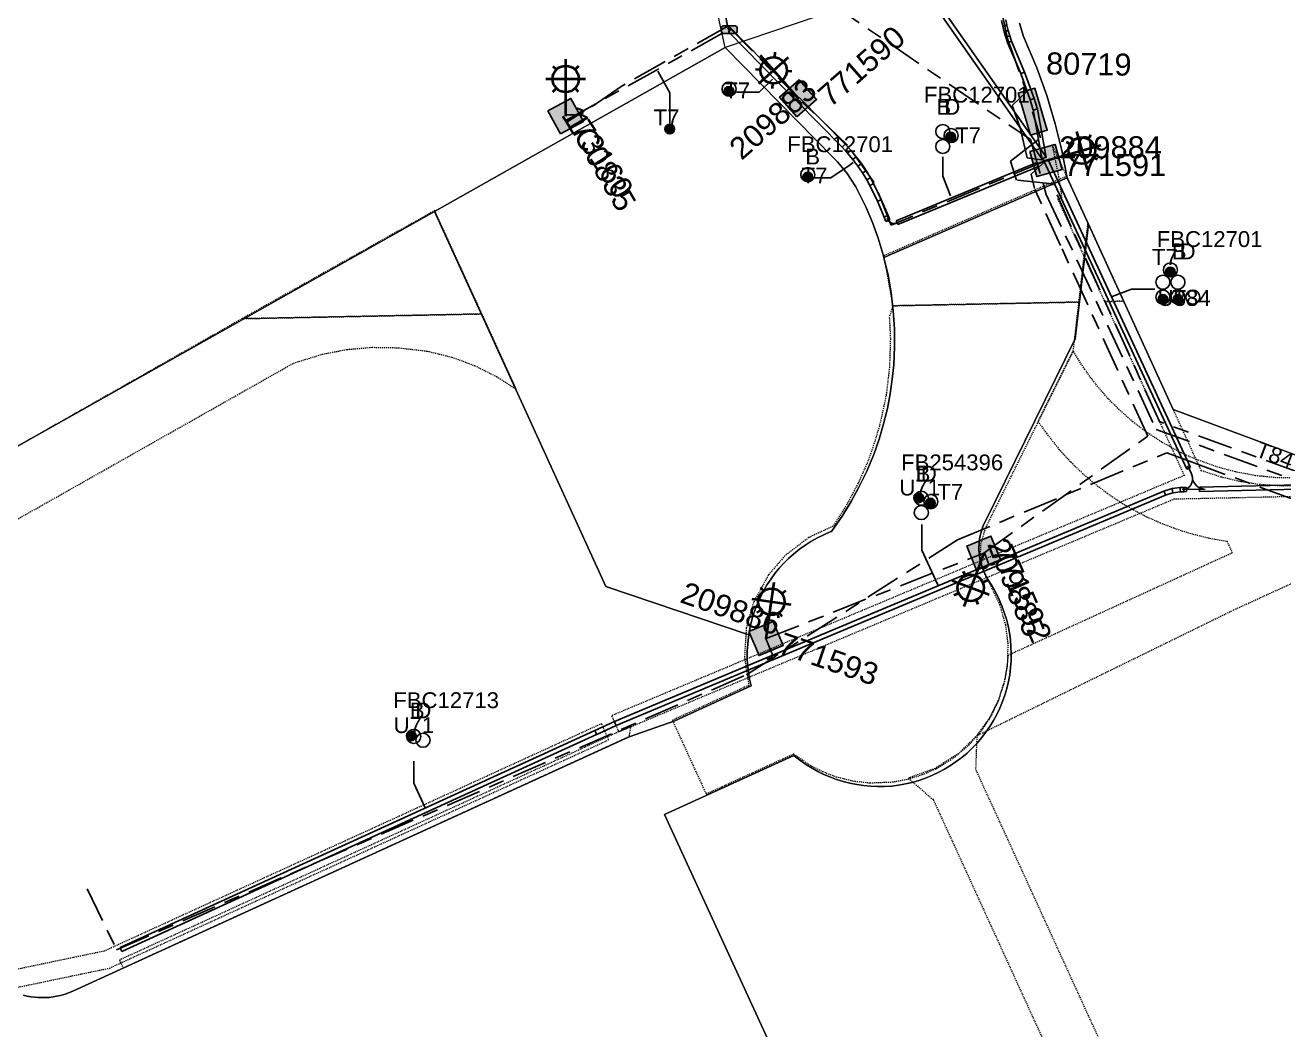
# Model space of a CAD drawing. Header units: metres. Extents: x 300268 to 302887, y 6172399 to 6173904.
# Drawn here: x 300844.4 to 300987.4, y 6173030.8 to 6173145 of the extents above; entities that cross this region are included whole.
import ezdxf
from ezdxf.enums import TextEntityAlignment as Align

# ---------------------------------------------------------------- set-up
doc = ezdxf.new("R2010")
doc.units = ezdxf.units.M
for name, pattern in [('Cable Exist UG', [8.2, 4, -1.2, 1.8, -1.2]), ('HIDDEN', [0.375, 0.25, -0.125]), ('HIDDEN2', [0.1875, 0.125, -0.0625])]:
    doc.linetypes.add(name, pattern=pattern)
doc.layers.get('0').update_dxf_attribs({"color": 6})
for name, color, linetype, lineweight in [('Cadastre Land Parcels_SP_EXT', 9, 'Continuous', 5), ('Cadastre Other Property_SP_EXT', 9, 'HIDDEN', 5), ('Cadastre Roads_SP_EXT', 9, 'Continuous', 5)]:
    doc.layers.add(name, color=color, linetype=linetype, lineweight=lineweight)
for name, color, linetype in [('Duct_SP_EXT', 7, 'Continuous'), ('Equip_SL_EXT', 7, 'Continuous'), ('Equip_SP_SL_EXT', 7, 'Continuous'), ('Mains_HV_EXT', 7, 'Continuous'), ('Mains_LV_EXT', 7, 'Continuous'), ('Mains_SL_EXT', 7, 'Continuous'), ('SupportsUG_SP_LV_EXT', 7, 'Continuous'), ('SupportsUG_SP_LV_SL_EXT', 7, 'Continuous'), ('Trench_SP_EXT', 7, 'Continuous')]:
    doc.layers.add(name, color=color, linetype=linetype)
doc.styles.add('COLUMN_LABEL', font='arial.ttf')
doc.styles.add('iecARIAL', font='arial.ttf', dxfattribs={"height": 2})
doc.styles.add('POLE_LABEL', font='arial.ttf')
doc.styles.get("Standard").update_dxf_attribs({"font": 'arial.ttf'})

# ---------------------------------------------------------------- blocks, each defined once
blk = doc.blocks.new('COLUMN_EXT')
blk.add_hatch(color=256).paths.add_polyline_path([(-1.49, 1.48), (-1.49, -1.49), (1.48, -1.49), (1.48, 1.48)])
blk.add_lwpolyline([(-1.49, -1.49), (1.48, -1.49), (1.48, 1.48), (-1.49, 1.48)], close=True)
for tag, height, style, flags, p in [('ASSET_NUM', 2.5, 'COLUMN_LABEL', 8, (2, 2)), ('STRUCTURE_PLANT_NUMBER', 0.2, 'POLE_LABEL', 9, (1.81, 0.03)), ('STREET_CODE', 0.2, 'COLUMN_LABEL', 9, (1.81, -0.2))]:
    blk.add_attdef(tag, text='', height=height, dxfattribs=dict(style=style, flags=flags)).set_placement(p, align=Align.MIDDLE_LEFT)
at = {"flags": 9}
for tag, p in [('COLUMN_TYPE', (1.81, -0.4)), ('OWNED_BY', (1.81, -0.6)), ('STATE', (1.81, -0.8)), ('USAGE', (1.81, -1)), ('LEGEND', (1.81, -1.2)), ('LOCATION', (1.81, -1.4)), ('STREETNAME', (1.81, -1.6)), ('SUBURB', (1.81, -1.8)), ('NOTES', (1.81, -2))]:
    blk.add_attdef(tag, text='', height=0.2, dxfattribs=at).set_placement(p, align=Align.MIDDLE_LEFT)
at = {"flags": 1}
blk.add_attdef('Z', (1.81, -2.35), '', height=0.2, dxfattribs=at)
blk = doc.blocks.new('PILLAR_EXT')
blk.add_hatch(color=256).paths.add_polyline_path([(-2.475, 0.99), (-2.475, -0.99), (2.475, -0.99), (2.475, 0.99)])
blk.add_lwpolyline([(-2.475, -0.99), (2.475, -0.99), (2.475, 0.99), (-2.475, 0.99)], close=True)
at = {"style": 'iecARIAL', "flags": 8}
blk.add_attdef('ASSET_NUM', (1.5, 3.5), '', height=2.5, dxfattribs=at)
for tag, p, flags in [('OWNED_BY', (0, -0.2), 9), ('STATE', (0, -0.4), 9), ('SUPPORT_TYPE', (0, -0.6), 9), ('USAGE', (0, -0.8), 9), ('LEGEND', (0, -1), 9), ('LOCATION', (0, -1.2), 9), ('NOTES', (0, -1.4), 9), ('PARENT', (0, -1.6), 9), ('STREETNAME', (0, -1.8), 9), ('SUBURB', (0, -2), 1)]:
    blk.add_attdef(tag, p, '', height=0.2, dxfattribs=dict(flags=flags))
blk = doc.blocks.new('DUCT_EXT')
blk.add_circle((0, 0.8), 0.8)
at = {"flags": 1}
blk.add_attdef('Z', (0, 0), '', height=0.2, dxfattribs=at)
at = {"flags": 9}
for tag, p in [('DUCT_CODE', (0, 0)), ('XSECT_TYPE', (0, -0.2)), ('STATE', (0, -0.6)), ('FB_REFERENCE', (0, -0.4)), ('NOTES', (0, -0.8))]:
    blk.add_attdef(tag, text='', height=0.2, dxfattribs=at).set_placement(p, align=Align.MIDDLE_LEFT)
blk = doc.blocks.new('SL_LANTERN_EXT')
at = {"lineweight": 40}
for p, q in [((0, 1.97), (0, 6.47)), ((-1.46, 5.68), (-1.06, 5.28)), ((1.46, 5.68), (1.06, 5.28)), ((-2.25, 4.22), (2.25, 4.22)), ((-1.46, 2.76), (-1.06, 3.16)), ((1.46, 2.76), (1.06, 3.16)), ((0, 0), (0, 2.72))]:
    blk.add_line(p, q, dxfattribs=at)
blk.add_circle((0, 4.22), 1.5, dxfattribs=at)
at = {"style": 'iecARIAL', "flags": 8}
blk.add_attdef('ASSET_NUM', (1.5, 1.5), '', height=2.5, dxfattribs=at)
for tag, p, height, flags in [('CONSTRUCTED_VOLTAGE', (0.98, -0.65), 0.2, 9), ('CONTROL_TYPE', (0.98, -0.85), 0.2, 9), ('LANTERN_PURPOSE', (0.98, -1.05), 0.2, 9), ('LANTERN_TYPE', (0.98, -1.25), 0.2, 9), ('NO_PHASES', (0.98, -1.45), 0.2, 9), ('LNUMBER', (2.18, -3.25), 2.5, 8), ('OPERATING_VOLTAGE', (0.98, -1.65), 0.2, 9), ('ORIENTATION', (0.98, -1.85), 0.2, 9), ('OWNED_BY', (0.98, -2.05), 0.2, 9), ('STATE', (0.98, -2.25), 0.2, 9), ('USAGE', (0.98, -2.45), 0.2, 9), ('CEXIST', (0.98, -2.65), 0.2, 9), ('CNEW', (0.98, -2.85), 0.2, 9), ('CNUMBER', (0.98, -3.05), 0.2, 9), ('CREMOVE', (0.98, -3.25), 0.2, 9), ('CREPLACE', (0.98, -3.45), 0.2, 9), ('LKINGHEIGHT', (0.98, -3.65), 0.2, 9), ('LBRACKET', (0.98, -3.85), 0.2, 9), ('LBRACKETVOCAB', (0.98, -4.05), 0.2, 9), ('LCATEGORY', (0.98, -4.25), 0.2, 9), ('LCHARGE1', (0.98, -4.45), 0.2, 9), ('LCHARGE1PERCENT', (0.98, -4.65), 0.2, 9), ('LCHARGE2', (0.98, -4.85), 0.2, 9), ('LCHARGE2PERCENT', (0.98, -5.05), 0.2, 9), ('LCHARGE3', (0.98, -5.25), 0.2, 9), ('LCHARGE3PERCENT', (0.98, -5.45), 0.2, 9), ('LEXIST', (0.98, -5.65), 0.2, 9), ('LLAMP', (0.98, -5.85), 0.2, 9), ('LLAMPVOCAB', (0.98, -6.05), 0.2, 9), ('LMAST', (0.98, -6.25), 0.2, 9), ('LMASTVOCAB', (0.98, -6.45), 0.2, 9), ('LNEW', (0.98, -6.65), 0.2, 9), ('LANTNUMBER', (0.98, -6.85), 0.2, 9), ('LOUTREACH', (0.98, -7.25), 0.2, 9), ('LOUTREACHVOCAB', (0.98, -7.45), 0.2, 9), ('LRATECODE', (0.98, -7.65), 0.2, 9), ('LREMOVE', (0.98, -7.85), 0.2, 9), ('LREPLACE', (0.98, -8.05), 0.2, 9), ('LTYPE', (0.98, -8.25), 0.2, 9), ('LTYPEVOCAB', (0.98, -8.45), 0.2, 9), ('LEGEND', (0.98, -8.65), 0.2, 9), ('STREETNAME', (0.98, -9.25), 0.2, 9), ('SUBURB', (0.98, -9.45), 0.2, 1), ('LOCATION', (0.98, -8.85), 0.2, 9), ('NOTES', (0.98, -9.05), 0.2, 9)]:
    blk.add_attdef(tag, p, '', height=height, dxfattribs=dict(flags=flags))
blk = doc.blocks.new('SL_STJ_EXT')
h = blk.add_hatch(color=256)
edge = h.paths.add_edge_path()
edge.add_ellipse((-0.59, 0.13), major_axis=(0.226, 0.226), ratio=1, start_angle=45, end_angle=135)
edge.add_line((-0.91, 0.13), (-0.91, -0.13))
edge.add_ellipse((-0.59, -0.13), major_axis=(0.226, 0.226), ratio=1, start_angle=135, end_angle=225)
edge.add_line((-0.59, -0.45), (0.59, -0.45))
edge.add_ellipse((0.59, -0.13), major_axis=(-0.226, 0.226), ratio=1, start_angle=135, end_angle=225)
edge.add_line((0.91, -0.13), (0.91, 0.13))
edge.add_ellipse((0.59, 0.13), major_axis=(-0.226, 0.226), ratio=1, start_angle=225, end_angle=315)
edge.add_line((0.59, 0.45), (-0.59, 0.45))
blk.add_lwpolyline([(-0.91, 0.13), (-0.91, -0.13, 0.414214), (-0.59, -0.45), (0.59, -0.45, 0.414214), (0.91, -0.13), (0.91, 0.13, 0.414214), (0.59, 0.45), (-0.59, 0.45, 0.414214)], format="xyb", close=True)
at = {"flags": 1}
blk.add_attdef('Z', (0, 0), '', height=0.2, dxfattribs=at)
at = {"flags": 9}
for tag, p in [('ORIENTATION', (0, 0)), ('USAGE', (0, -0.2)), ('LEGEND', (0, -0.4)), ('NOTES', (0, -0.6))]:
    blk.add_attdef(tag, text='', height=0.2, dxfattribs=at).set_placement(p, align=Align.MIDDLE_LEFT)
blk = doc.blocks.new('CABLE_LARGE_EXT')
h = blk.add_hatch(color=256)
edge = h.paths.add_edge_path()
edge.add_arc((0, 0.55), 0.55, 0, 360)
blk.add_circle((0, 0.55), 0.55)
at = {"flags": 1}
blk.add_attdef('Z', (0, 0), '', height=0.2, dxfattribs=at)
at = {"flags": 9}
for tag, p in [('COND_CODE', (0, 0)), ('STATE', (0, -0.4)), ('XSECT_SIZE', (0, -0.6)), ('FB_REFERENCE', (0, -0.2)), ('NOTES', (0, -0.8))]:
    blk.add_attdef(tag, text='', height=0.2, dxfattribs=at).set_placement(p, align=Align.MIDDLE_LEFT)

msp = doc.modelspace()

# ---------------------------------------------------------------- linework, layer by layer
at = {"layer": 'Cadastre Land Parcels_SP_EXT', "linetype": 'Continuous'}
for points in [[(300957.41, 6173145.19), (300957.54, 6173144.68), (300957.69, 6173144.17), (300957.86, 6173143.67), (300959.35, 6173140.12), (300960.5, 6173136.96), (300961.46, 6173133.74), (300962.22, 6173130.69), (300962.82, 6173127.61), (300965.23, 6173122.32), (300974.85, 6173101.28), (300996.76, 6173093.14), (301014.23, 6173101.12), (301014.23, 6173101.12), (301010.87, 6173122.94), (300987.52, 6173174.02)], [(300958.78, 6172964.5), (300917.03, 6173055.23), (300931.76, 6173061.96), (300932.1, 6173061.68), (300932.71, 6173061.23), (300933.2, 6173060.89), (300933.83, 6173060.49), (300934.48, 6173060.13), (300935.15, 6173059.8), (300935.84, 6173059.51), (300936.59, 6173059.23), (300937.34, 6173059), (300938.1, 6173058.8), (300938.89, 6173058.64), (300939.68, 6173058.52), (300940.46, 6173058.45), (300941.26, 6173058.42), (300942.06, 6173058.43), (300942.85, 6173058.48), (300943.64, 6173058.58), (300944.42, 6173058.72), (300945.19, 6173058.89), (300945.96, 6173059.11), (300946.71, 6173059.37), (300947.45, 6173059.67), (300948.17, 6173060.01), (300948.87, 6173060.39), (300949.56, 6173060.8), (300950.21, 6173061.25), (300950.84, 6173061.72), (300951.45, 6173062.23), (300952.02, 6173062.78), (300952.02, 6173062.78), (300952.57, 6173063.36), (300953.09, 6173063.96), (300953.57, 6173064.59), (300954.03, 6173065.25), (300954.45, 6173065.92), (300954.82, 6173066.62), (300955.17, 6173067.34), (300955.47, 6173068.07), (300955.73, 6173068.82), (300955.95, 6173069.58), (300956.14, 6173070.35), (300956.28, 6173071.13), (300956.38, 6173071.93), (300956.44, 6173072.72), (300956.46, 6173073.52), (300956.43, 6173074.31), (300956.36, 6173075.1), (300956.25, 6173075.89), (300956.1, 6173076.67), (300955.91, 6173077.44), (300955.67, 6173078.2), (300955.4, 6173078.95), (300955.09, 6173079.68), (300954.69, 6173080.47), (300954.25, 6173081.26), (300953.62, 6173082.26), (300953.46, 6173082.58), (300953.31, 6173082.9), (300953.18, 6173083.24), (300953.07, 6173083.58), (300952.97, 6173083.93), (300952.9, 6173084.29), (300952.85, 6173084.63), (300952.81, 6173084.97), (300952.79, 6173085.29), (300952.78, 6173085.62), (300952.8, 6173085.95), (300952.82, 6173086.27), (300952.86, 6173086.58), (300952.93, 6173086.9), (300953, 6173087.21), (300953.1, 6173087.54), (300953.21, 6173087.87), (300953.36, 6173088.23), (300953.48, 6173088.49), (300963.72, 6173109.29), (300965.23, 6173122.32), (300962.82, 6173127.61), (300941.98, 6173118.54), (300942.45, 6173116.55), (300942.81, 6173114.54), (300943.05, 6173112.5), (300943.18, 6173110.45), (300943.19, 6173108.41), (300943.1, 6173106.36), (300942.94, 6173104.7), (300942.7, 6173103.05), (300942.38, 6173101.4), (300941.94, 6173099.64), (300941.43, 6173097.89), (300940.82, 6173096.17), (300940.04, 6173094.28), (300939.15, 6173092.43), (300938.28, 6173090.83), (300937.32, 6173089.28), (300936.3, 6173087.78), (300936.03, 6173087.42), (300935.96, 6173087.39), (300935.22, 6173087.07), (300934.43, 6173086.68), (300933.67, 6173086.25), (300933.11, 6173085.9), (300932.4, 6173085.39), (300931.71, 6173084.84), (300931.14, 6173084.33), (300930.6, 6173083.79), (300930.09, 6173083.22), (300929.6, 6173082.63), (300929.15, 6173082.01), (300928.72, 6173081.37), (300928.33, 6173080.7), (300927.98, 6173080.02), (300927.65, 6173079.28), (300927.35, 6173078.53), (300927.1, 6173077.77), (300926.9, 6173077.08), (300926.74, 6173076.38), (300926.62, 6173075.67), (300926.58, 6173075.4), (300926.5, 6173074.6), (300926.45, 6173073.79), (300926.45, 6173073.02), (300926.49, 6173072.25), (300926.58, 6173071.44), (300926.71, 6173070.64), (300926.88, 6173069.86), (300918.21, 6173065.9), (300913.01, 6173064.07), (300849.85, 6173035.2), (300849.42, 6173035.01), (300848.91, 6173034.83), (300848.37, 6173034.68), (300847.93, 6173034.58), (300847.56, 6173034.52), (300847.11, 6173034.46), (300846.65, 6173034.43), (300846.2, 6173034.43), (300845.83, 6173034.44), (300845.46, 6173034.47), (300845.01, 6173034.53), (300844.56, 6173034.61), (300844.16, 6173034.7)], [(300844.16, 6173034.7), (300844.56, 6173034.61), (300845.01, 6173034.53), (300845.46, 6173034.47), (300845.83, 6173034.44), (300846.2, 6173034.43), (300846.65, 6173034.43), (300847.11, 6173034.46), (300847.11, 6173034.46), (300847.56, 6173034.52), (300847.93, 6173034.58), (300848.37, 6173034.68), (300848.91, 6173034.83), (300849.42, 6173035.01), (300849.85, 6173035.2), (300913.01, 6173064.07), (300918.21, 6173065.9), (300926.88, 6173069.86), (300926.71, 6173070.64), (300926.58, 6173071.44), (300926.49, 6173072.25), (300926.45, 6173073.02), (300926.45, 6173073.79), (300926.5, 6173074.6), (300926.58, 6173075.4), (300926.62, 6173075.67), (300910.38, 6173081.14), (300890.88, 6173123.79), (300841.82, 6173096.14)], [(300996.76, 6173093.14), (300974.85, 6173101.28), (300965.23, 6173122.32), (300963.72, 6173109.29), (300953.48, 6173088.49), (300953.36, 6173088.23), (300953.21, 6173087.87), (300953.1, 6173087.54), (300953, 6173087.21), (300952.93, 6173086.9), (300952.86, 6173086.58), (300952.82, 6173086.27), (300952.8, 6173085.95), (300952.78, 6173085.62), (300952.79, 6173085.29), (300952.81, 6173084.97), (300952.85, 6173084.63), (300952.9, 6173084.29), (300952.97, 6173083.93), (300953.07, 6173083.58), (300953.18, 6173083.24), (300953.31, 6173082.9), (300953.46, 6173082.58), (300953.62, 6173082.26), (300954.25, 6173081.26), (300954.69, 6173080.47), (300955.09, 6173079.68), (300955.4, 6173078.95), (300955.67, 6173078.2), (300955.91, 6173077.44), (300956.1, 6173076.67), (300956.25, 6173075.89), (300956.36, 6173075.1), (300956.43, 6173074.31), (300956.46, 6173073.52), (300956.44, 6173072.72), (300956.38, 6173071.93), (300956.28, 6173071.13), (300956.14, 6173070.35), (300955.95, 6173069.58), (300955.73, 6173068.82), (300955.47, 6173068.07), (300955.17, 6173067.34), (300954.82, 6173066.62), (300954.45, 6173065.92), (300954.03, 6173065.25), (300953.57, 6173064.59), (300953.09, 6173063.96), (300952.57, 6173063.36), (300952.02, 6173062.78), (300951.45, 6173062.23), (300950.84, 6173061.72), (300950.21, 6173061.25), (300949.56, 6173060.8), (300948.87, 6173060.39), (300948.17, 6173060.01), (300947.45, 6173059.67), (300946.71, 6173059.37), (300945.96, 6173059.11), (300945.19, 6173058.89), (300944.42, 6173058.72), (300943.64, 6173058.58), (300942.85, 6173058.48), (300942.06, 6173058.43), (300941.26, 6173058.42), (300940.46, 6173058.45), (300939.68, 6173058.52), (300938.89, 6173058.64), (300938.1, 6173058.8), (300937.34, 6173059), (300936.59, 6173059.23), (300935.84, 6173059.51), (300935.15, 6173059.8), (300934.48, 6173060.13), (300933.83, 6173060.49), (300933.2, 6173060.89), (300932.71, 6173061.23), (300932.1, 6173061.68), (300931.76, 6173061.96), (300917.03, 6173055.23), (300958.78, 6172964.5)]]:
    msp.add_lwpolyline(points, dxfattribs=at)
msp.add_lwpolyline([(300926.74, 6173076.38), (300926.9, 6173077.08), (300927.1, 6173077.77), (300927.35, 6173078.53), (300927.65, 6173079.28), (300927.98, 6173080.02), (300928.33, 6173080.7), (300928.72, 6173081.37), (300929.15, 6173082.01), (300929.6, 6173082.63), (300930.09, 6173083.22), (300930.6, 6173083.79), (300931.14, 6173084.33), (300931.71, 6173084.84), (300932.4, 6173085.39), (300933.11, 6173085.9), (300933.67, 6173086.25), (300934.43, 6173086.68), (300935.22, 6173087.07), (300935.96, 6173087.39), (300936.03, 6173087.42), (300936.3, 6173087.78), (300937.32, 6173089.28), (300938.28, 6173090.83), (300939.15, 6173092.43), (300940.04, 6173094.28), (300940.82, 6173096.17), (300941.43, 6173097.89), (300941.94, 6173099.64), (300942.38, 6173101.4), (300942.7, 6173103.05), (300942.94, 6173104.7), (300943.1, 6173106.36), (300943.19, 6173108.41), (300943.18, 6173110.45), (300943.05, 6173112.5), (300942.81, 6173114.54), (300942.45, 6173116.55), (300941.98, 6173118.54), (300941.9, 6173118.86), (300941.32, 6173120.75), (300940.68, 6173122.51), (300939.95, 6173124.23), (300939.11, 6173125.96), (300938.78, 6173126.58), (300938.31, 6173127.34), (300937.8, 6173128.08), (300937.29, 6173128.74), (300936.7, 6173129.42), (300936.22, 6173129.93), (300923.94, 6173142.4), (300890.88, 6173123.79), (300910.38, 6173081.14), (300926.62, 6173075.67), (300926.74, 6173076.38)], close=True, dxfattribs=at)
at = {"layer": 'Cadastre Other Property_SP_EXT', "linetype": 'HIDDEN2'}
for points in [[(300967.07, 6173113.54), (300969.25, 6173113.58), (300961.1, 6173131.39), (300961.84, 6173127.7), (300962.2, 6173125.39), (300961.74, 6173125.19), (300967.07, 6173113.54)], [(300942.99, 6173113.06), (300964.15, 6173113.48), (300965.18, 6173122.49), (300962.76, 6173127.78), (300941.92, 6173118.71), (300942.26, 6173117.12), (300942.99, 6173113.06)], [(300869.03, 6173111.59), (300896.29, 6173112.13), (300890.92, 6173123.87), (300869.03, 6173111.59)], [(300911.83, 6173064.64), (300974.99, 6173091.11), (301002.97, 6173091.72), (301046.34, 6173111.57), (301055.22, 6173115.28), (301051.04, 6173115.2), (301030.69, 6173105.89), (301026.41, 6173104.78), (301001.46, 6173093.36), (300990.21, 6173092.66), (300987.26, 6173092.57), (300984.76, 6173092.73), (300982.61, 6173093.05), (300980.31, 6173093.59), (300978.07, 6173094.31), (300969.25, 6173113.58), (300967.07, 6173113.54), (300976.12, 6173093.77), (300911.03, 6173066.47), (300911.83, 6173064.64)], [(300917.94, 6173065.95), (300921.77, 6173057.58), (300931.72, 6173062.13), (300933.57, 6173060.86), (300935.01, 6173060.12), (300936.57, 6173059.53), (300938.46, 6173059.06), (300940.41, 6173058.84), (300942.94, 6173058.94), (300944.75, 6173059.27), (300946.36, 6173059.77), (300947.96, 6173060.48), (300949.7, 6173061.52), (300951.62, 6173063.11), (300953.13, 6173064.84), (300954.14, 6173066.38), (300955.01, 6173068.17), (300955.78, 6173070.64), (300956.07, 6173072.6), (300956.1, 6173074.66), (300955.83, 6173076.78), (300955.18, 6173079.06), (300954.07, 6173081.41), (300953.19, 6173083.25), (300952.96, 6173084.83), (300953.02, 6173085.97), (300953.52, 6173087.74), (300963.51, 6173107.9), (300964.15, 6173113.48), (300942.99, 6173113.06), (300942.6, 6173111.74), (300942.72, 6173109.31), (300942.62, 6173106.13), (300942.25, 6173102.96), (300941.53, 6173099.59), (300940.73, 6173096.95), (300940.11, 6173095.26), (300939.05, 6173092.88), (300937.66, 6173090.28), (300936.2, 6173088), (300933.45, 6173086.72), (300930.72, 6173084.64), (300928.85, 6173082.46), (300927.16, 6173079.33), (300926.34, 6173076.43), (300926.13, 6173073.1), (300926.63, 6173069.92), (300917.94, 6173065.95)], [(300855.08, 6173038.7), (300855.49, 6173037.8), (300913.05, 6173064.12), (300913.21, 6173065.22), (300911.83, 6173064.64), (300855.08, 6173038.7)]]:
    msp.add_lwpolyline(points, close=True, dxfattribs=at)
for points in [[(300988.84, 6173093.47), (300986.54, 6173093.52), (300984.22, 6173093.75), (300981.9, 6173094.19), (300979.96, 6173094.72), (300977.5, 6173095.58), (300975.71, 6173096.38), (300973.57, 6173097.56), (300971.78, 6173098.73), (300970.28, 6173099.88), (300968.73, 6173101.24), (300967.49, 6173102.49), (300966.44, 6173103.68), (300965.52, 6173104.85), (300964.82, 6173105.83), (300964.07, 6173106.98), (300963.49, 6173107.97), (300959.49, 6173099.91), (300960.45, 6173098.57), (300961.88, 6173096.77), (300963.22, 6173095.31), (300964.57, 6173094.01), (300965.88, 6173092.88), (300967.38, 6173091.75), (300968.88, 6173090.74), (300970.34, 6173089.87), (300971.87, 6173089.08), (300973.35, 6173088.41), (300975.22, 6173087.7), (300977.11, 6173087.11), (300978.99, 6173086.65), (300980.98, 6173086.3), (300981.59, 6173084.97), (300956.09, 6173073.32), (300955.97, 6173071.94), (300955.61, 6173070.11), (300954.97, 6173068.19), (300953.97, 6173066.19), (300952.54, 6173064.2), (300952.54, 6173064.2), (300981.74, 6173078.49), (301060.39, 6173114.49)], [(300831.62, 6173082.1), (300874.87, 6173106.54), (300878.15, 6173107.56), (300880.95, 6173108.09), (300883.78, 6173108.34), (300886.8, 6173108.29), (300890.09, 6173107.9), (300892.86, 6173107.22), (300895.46, 6173106.26), (300897.94, 6173105.02), (300900.2, 6173103.56), (300896.29, 6173112.13), (300869.03, 6173111.59), (300869.03, 6173111.59), (300828.11, 6173088.34)], [(300912.77, 6172885.58), (300897.79, 6172909.94), (300852.91, 6173004.2), (300840.02, 6173034.88), (300853.94, 6173037.78), (300910.69, 6173063.73), (300910.69, 6173063.73), (300909.89, 6173065.56), (300853.34, 6173039.71), (300839.42, 6173036.81), (300837.38, 6173035.66), (300838.04, 6173034.43), (300851.08, 6173003.39), (300896.03, 6172908.98), (300910.05, 6172884.28)], [(300987.37, 6172984.04), (300952.44, 6173060.35), (300952.59, 6173064.22), (300950.49, 6173062.19), (300947.8, 6173060.47), (300944.78, 6173059.37), (300944.78, 6173059.37), (300947.6, 6173056.91), (300984.66, 6172975.94)]]:
    msp.add_lwpolyline(points, dxfattribs=at)
at = {"layer": 'Cadastre Roads_SP_EXT', "linetype": 'Continuous'}
for points in [[(300841.82, 6173096.14), (300890.88, 6173123.79), (300923.94, 6173142.4), (300914.18, 6173186.86)], [(300942.31, 6173148.66), (300923.94, 6173142.4), (300936.22, 6173129.93), (300936.7, 6173129.42), (300937.29, 6173128.74), (300937.8, 6173128.08), (300938.31, 6173127.34), (300938.78, 6173126.58), (300939.11, 6173125.96), (300939.95, 6173124.23), (300940.68, 6173122.51), (300941.32, 6173120.75), (300941.9, 6173118.86), (300941.98, 6173118.54), (300962.82, 6173127.61), (300962.82, 6173127.61), (300962.22, 6173130.69), (300961.46, 6173133.74), (300960.5, 6173136.96), (300959.35, 6173140.12), (300957.86, 6173143.67), (300957.69, 6173144.17), (300957.54, 6173144.68), (300957.41, 6173145.19)]]:
    msp.add_lwpolyline(points, dxfattribs=at)
at = {"layer": 'Duct_SP_EXT'}
for p, q in [((300911.04, 6173200.43), (300960.39, 6173130.02)), ((300910.65, 6173200.15), (300959.99, 6173129.74)), ((300924.43, 6173144.75), (300924.23, 6173144.63)), ((300924.23, 6173144.63), (300924.34, 6173144.42)), ((300924.43, 6173144.75), (300924.39, 6173144.45)), ((300932.21, 6173136.86), (300924.43, 6173144.75)), ((300955.49, 6173144.84), (300955.37, 6173145.47)), ((300955.49, 6173144.84), (300955.72, 6173144.89)), ((300955.64, 6173144.2), (300955.49, 6173144.84)), ((300955.96, 6173144.94), (300955.72, 6173144.89)), ((300955.96, 6173144.94), (300955.84, 6173145.55)), ((300956.11, 6173144.33), (300955.96, 6173144.94)), ((300924.46, 6173144.22), (300924.34, 6173144.42)), ((300924.35, 6173144.15), (300924.39, 6173144.45)), ((300924.35, 6173144.15), (300924.46, 6173144.22)), ((300931.87, 6173136.52), (300924.35, 6173144.15)), ((300955.64, 6173144.2), (300955.87, 6173144.27)), ((300955.83, 6173143.58), (300955.64, 6173144.2)), ((300955.83, 6173143.58), (300956.06, 6173143.65)), ((300956.05, 6173142.97), (300955.83, 6173143.58)), ((300956.11, 6173144.33), (300955.87, 6173144.27)), ((300956.29, 6173143.73), (300956.06, 6173143.65)), ((300956.29, 6173143.73), (300956.11, 6173144.33)), ((300956.5, 6173143.14), (300956.29, 6173143.73)), ((300956.05, 6173142.97), (300956.28, 6173143.05)), ((300957.54, 6173139.44), (300956.05, 6173142.97)), ((300956.5, 6173143.14), (300956.28, 6173143.05)), ((300957.98, 6173139.62), (300956.5, 6173143.14)), ((300957.54, 6173139.44), (300957.76, 6173139.53)), ((300958.61, 6173136.46), (300957.54, 6173139.44)), ((300957.98, 6173139.62), (300957.76, 6173139.53)), ((300959.07, 6173136.61), (300957.98, 6173139.62)), ((300931.87, 6173136.52), (300932.04, 6173136.69)), ((300932.01, 6173136.38), (300932.18, 6173136.55)), ((300932.01, 6173136.38), (300937.23, 6173131.09)), ((300932.21, 6173136.86), (300932.04, 6173136.69)), ((300932.35, 6173136.72), (300932.18, 6173136.55)), ((300932.35, 6173136.72), (300937.57, 6173131.42)), ((300958.61, 6173136.46), (300958.84, 6173136.53)), ((300958.97, 6173135.28), (300958.61, 6173136.46)), ((300959.07, 6173136.61), (300958.84, 6173136.53)), ((300959.43, 6173135.42), (300959.07, 6173136.61)), ((300958.96, 6173135.31), (300959.2, 6173135.35)), ((300959.95, 6173129.83), (300958.96, 6173135.31)), ((300958.97, 6173135.28), (300959.2, 6173135.35)), ((300959.43, 6173135.42), (300959.2, 6173135.35)), ((300959.43, 6173135.39), (300959.2, 6173135.35)), ((300960.43, 6173129.92), (300959.43, 6173135.39)), ((300937.23, 6173131.09), (300937.4, 6173131.25)), ((300937.23, 6173131.09), (300937.86, 6173130.42)), ((300937.57, 6173131.42), (300937.4, 6173131.25)), ((300937.57, 6173131.42), (300938.22, 6173130.73)), ((300937.86, 6173130.42), (300938.04, 6173130.57)), ((300937.86, 6173130.42), (300938.46, 6173129.7)), ((300938.22, 6173130.73), (300938.04, 6173130.57)), ((300938.22, 6173130.73), (300938.84, 6173130)), ((300938.46, 6173129.7), (300938.65, 6173129.85)), ((300938.46, 6173129.7), (300939.03, 6173128.94)), ((300938.84, 6173130), (300938.65, 6173129.85)), ((300938.84, 6173130), (300939.42, 6173129.22)), ((300939.03, 6173128.94), (300939.23, 6173129.08)), ((300939.03, 6173128.94), (300939.56, 6173128.17)), ((300939.42, 6173129.22), (300939.23, 6173129.08)), ((300939.42, 6173129.22), (300939.96, 6173128.43)), ((300959.36, 6173129.35), (300943.39, 6173122.73)), ((300959.54, 6173128.9), (300943.57, 6173122.29)), ((300959.36, 6173129.35), (300959.45, 6173129.13)), ((300959.54, 6173128.9), (300959.45, 6173129.13)), ((300959.95, 6173129.83), (300960.19, 6173129.88)), ((300959.99, 6173129.74), (300960.19, 6173129.88)), ((300960.39, 6173130.02), (300960.19, 6173129.88)), ((300960.43, 6173129.92), (300960.19, 6173129.88)), ((300960.21, 6173129.46), (300960.42, 6173129.56)), ((300960.21, 6173129.46), (300976.41, 6173094.49)), ((300960.64, 6173129.66), (300960.42, 6173129.56)), ((300960.64, 6173129.66), (300976.84, 6173094.69)), ((300939.56, 6173128.17), (300939.76, 6173128.3)), ((300939.56, 6173128.17), (300940.04, 6173127.37)), ((300939.96, 6173128.43), (300939.76, 6173128.3)), ((300939.96, 6173128.43), (300940.46, 6173127.6)), ((300940.04, 6173127.37), (300940.25, 6173127.48)), ((300940.46, 6173127.6), (300940.25, 6173127.48)), ((300940.46, 6173127.6), (300940.81, 6173126.95)), ((300940.04, 6173127.37), (300940.39, 6173126.73)), ((300940.39, 6173126.73), (300940.6, 6173126.84)), ((300940.39, 6173126.73), (300941.25, 6173124.94)), ((300940.81, 6173126.95), (300940.6, 6173126.84)), ((300940.81, 6173126.95), (300941.69, 6173125.14)), ((300941.25, 6173124.94), (300941.47, 6173125.04)), ((300941.25, 6173124.94), (300942, 6173123.14)), ((300941.69, 6173125.14), (300941.47, 6173125.04)), ((300941.69, 6173125.14), (300942.45, 6173123.33)), ((300942, 6173123.14), (300942.23, 6173123.23)), ((300942.45, 6173123.33), (300942.23, 6173123.23)), ((300942.45, 6173123.33), (300942.66, 6173122.82)), ((300942, 6173123.14), (300942.22, 6173122.64)), ((300942.22, 6173122.64), (300942.44, 6173122.73)), ((300942.66, 6173122.82), (300942.44, 6173122.73)), ((300943.39, 6173122.73), (300943.48, 6173122.51)), ((300943.57, 6173122.29), (300943.48, 6173122.51)), ((300976.41, 6173094.49), (300976.62, 6173094.59)), ((300976.84, 6173094.69), (300976.62, 6173094.59)), ((300973.82, 6173092), (300911.34, 6173065.81)), ((300974.74, 6173092.28), (300973.82, 6173092)), ((300973.82, 6173092), (300973.9, 6173091.77)), ((300973.98, 6173091.55), (300973.9, 6173091.77)), ((300974.84, 6173091.81), (300973.98, 6173091.55)), ((300975.65, 6173092.4), (300974.74, 6173092.28)), ((300974.74, 6173092.28), (300974.79, 6173092.04)), ((300974.84, 6173091.81), (300974.79, 6173092.04)), ((300975.69, 6173091.92), (300974.84, 6173091.81)), ((300976.06, 6173092.41), (300975.65, 6173092.4)), ((300975.65, 6173092.4), (300975.67, 6173092.16)), ((300975.69, 6173091.92), (300975.67, 6173092.16)), ((300976.07, 6173091.93), (300975.69, 6173091.92)), ((300976.39, 6173092.42), (300976.06, 6173092.41)), ((300976.06, 6173092.41), (300976.06, 6173092.17)), ((300976.07, 6173091.93), (300976.06, 6173092.17)), ((300976.4, 6173091.94), (300976.07, 6173091.93)), ((300976.39, 6173092.42), (300976.39, 6173092.18)), ((300976.4, 6173091.94), (300976.39, 6173092.18)), ((301001.78, 6173092.97), (300977.86, 6173092.45)), ((300977.86, 6173092.45), (300977.87, 6173092.21)), ((301001.82, 6173092.49), (300977.87, 6173091.97)), ((300977.87, 6173091.97), (300977.87, 6173092.21)), ((300973.98, 6173091.55), (300911.53, 6173065.37)), ((300909.13, 6173064.79), (300855.15, 6173040.11)), ((300911.34, 6173065.81), (300909.13, 6173064.79)), ((300909.13, 6173064.79), (300909.13, 6173064.79)), ((300909.13, 6173064.79), (300909.23, 6173064.57)), ((300909.13, 6173064.79), (300909.23, 6173064.57)), ((300909.34, 6173064.35), (300909.23, 6173064.57)), ((300909.33, 6173064.35), (300909.23, 6173064.57)), ((300911.53, 6173065.37), (300909.34, 6173064.35)), ((300911.34, 6173065.81), (300911.43, 6173065.59)), ((300911.53, 6173065.37), (300911.43, 6173065.59)), ((300909.33, 6173064.35), (300855.35, 6173039.67)), ((300909.34, 6173064.35), (300909.33, 6173064.35)), ((300855.15, 6173040.11), (300855.25, 6173039.89)), ((300855.35, 6173039.67), (300855.25, 6173039.89))]:
    msp.add_line(p, q, dxfattribs=at)
for points in [[(300917.66, 6173133.81), (300917.66, 6173137.26), (300916.27, 6173139.73)], [(300925.21, 6173137.34), (300927.81, 6173137.34), (300929.31, 6173138.82)], [(300933.88, 6173127.61), (300935.96, 6173127.61), (300938.02, 6173129.01), (300938.5, 6173129.33)], [(300948.68, 6173129.98), (300948.68, 6173127.78), (300949.57, 6173125.55)], [(300972.77, 6173114.96), (300970.12, 6173114.96), (300967.93, 6173114.12)], [(300946.29, 6173088.21), (300946.29, 6173085.29), (300948.1, 6173081.34)], [(300888.56, 6173061.32), (300888.56, 6173058.82), (300889.83, 6173056.01)]]:
    msp.add_lwpolyline(points, dxfattribs=at)
at = {"layer": 'Mains_HV_EXT', "linetype": 'Cable Exist UG'}
for points in [[(300889.22, 6173300.7), (300887.78, 6173298.76), (300886.37, 6173286.32), (300886.53, 6173263.01), (300887.32, 6173259.55), (300888.84, 6173252.79), (300889.97, 6173248.69), (300892.48, 6173241.22), (300893.75, 6173238.03), (300896.54, 6173231.74), (300911.02, 6173200.49), (300935.87, 6173147.48), (300958.64, 6173131.94), (300960.44, 6173125.71), (300972.95, 6173099), (300996.85, 6173090.23)], [(300851.43, 6173046.79), (300854.76, 6173039.87), (300926.35, 6173071.11), (300950.34, 6173086.44), (300974.15, 6173096.36), (300977.03, 6173095.28), (300996.81, 6173088.02)]]:
    msp.add_lwpolyline(points, dxfattribs=at)
at = {"layer": 'Mains_LV_EXT', "linetype": 'Cable Exist UG'}
msp.add_lwpolyline([(301069.35, 6173112.02), (301069.76, 6173114.83), (301065.95, 6173122.67), (301047.27, 6173114.21), (301030.03, 6173106.26), (301014.96, 6173099.35), (300996.9, 6173091.3), (300973.31, 6173099.9), (300963.28, 6173122.02), (300961.14, 6173126.91), (300957.04, 6173127.34), (300956.38, 6173129.5), (300959.79, 6173132.14), (300958.89, 6173135.12)], dxfattribs=at)
at = {"layer": 'Mains_SL_EXT', "linetype": 'Cable Exist UG'}
for points in [[(300961.44, 6173159.11), (300958.55, 6173156.2), (300956.92, 6173153.76), (300955.48, 6173149.93), (300955.39, 6173146.41), (300956.02, 6173143.44), (300958.19, 6173137.39), (300956.56, 6173135.81), (300957.46, 6173133.29), (300958.28, 6173129.86), (300960.42, 6173129.56)], [(300924.24, 6173144.85), (300912.11, 6173137.98), (300912.11, 6173137.98), (300907.42, 6173134.76), (300905.69, 6173134.75)], [(300924.24, 6173144.85), (300932.23, 6173136.64)], [(300960.42, 6173129.56), (300942.81, 6173122.23), (300940.85, 6173127.1), (300937.78, 6173131.39), (300932.23, 6173136.64)], [(300953.34, 6173084.95), (300971.98, 6173098.25), (300962.06, 6173119.9), (300959.09, 6173126.39), (300958.73, 6173128.01), (300960.42, 6173129.56)], [(300928.59, 6173075.24), (300953.34, 6173084.95)]]:
    msp.add_lwpolyline(points, dxfattribs=at)
at = {"layer": 'Trench_SP_EXT', "linetype": 'Cable Exist UG'}
for points in [[(300923.96, 6173146.11), (300924.13, 6173145.26), (300924.13, 6173145.26, 0.145985), (300924.54, 6173144.29)], [(300942.34, 6173122.97), (300942.36, 6173122.93), (300942.36, 6173122.93, 0.49498), (300943.63, 6173122.57)], [(300976.5, 6173094.87), (300976.94, 6173093.98), (300976.94, 6173093.98, -0.421578), (300976.26, 6173092.17)], [(300976.94, 6173093.98), (300977.04, 6173093.64), (300977.04, 6173093.64, 0.35721), (300978.33, 6173092.22)], [(300954.64, 6173083.72), (300954.33, 6173083.6), (300954.33, 6173083.6, -0.41615), (300953.77, 6173084.06), (300953.77, 6173084.06), (300953.44, 6173084.92)], [(300953.26, 6173083.14), (300953.7, 6173083.32), (300953.7, 6173083.32, 0.375378), (300953.77, 6173084.03)], [(300928.68, 6173072.87), (300929.22, 6173073.08), (300929.22, 6173073.08, 0.265563), (300929.24, 6173073.56), (300929.24, 6173073.56), (300928.56, 6173075.24)], [(300929.98, 6173073.43), (300929.7, 6173073.31), (300929.7, 6173073.31, -0.379078), (300929.24, 6173073.59)]]:
    msp.add_lwpolyline(points, format="xyb", dxfattribs=at)
for points in [[(300905.75, 6173134.07), (300924.34, 6173144.42)], [(300959.07, 6173129.06), (300960.44, 6173129.57)], [(300975.9, 6173092.16), (300978.51, 6173092.22)]]:
    msp.add_lwpolyline(points, dxfattribs=at)

# ---------------------------------------------------------------- block references
at = {"layer": 'Duct_SP_EXT'}
for name, p in [('DUCT_EXT', (300924.38, 6173136.89)), ('CABLE_LARGE_EXT', (300924.38, 6173136.89)), ('CABLE_LARGE_EXT', (300917.64, 6173132.6)), ('DUCT_EXT', (300948.68, 6173132.06)), ('DUCT_EXT', (300949.62, 6173131.6)), ('DUCT_EXT', (300948.68, 6173130.36)), ('CABLE_LARGE_EXT', (300949.57, 6173131.69)), ('DUCT_EXT', (300933.33, 6173127.16)), ('CABLE_LARGE_EXT', (300933.33, 6173127.16)), ('DUCT_EXT', (300974.55, 6173116.34)), ('CABLE_LARGE_EXT', (300974.55, 6173116.34)), ('DUCT_EXT', (300973.7, 6173114.94)), ('DUCT_EXT', (300975.4, 6173114.94)), ('DUCT_EXT', (300973.7, 6173113.24)), ('DUCT_EXT', (300975.4, 6173113.24)), ('DUCT_EXT', (300977.1, 6173113.24)), ('CABLE_LARGE_EXT', (300973.7, 6173113.24)), ('CABLE_LARGE_EXT', (300975.4, 6173113.24)), ('CABLE_LARGE_EXT', (300945.93, 6173090.68)), ('DUCT_EXT', (300946.24, 6173090.39)), ('DUCT_EXT', (300946.24, 6173088.75)), ('DUCT_EXT', (300947.32, 6173090)), ('CABLE_LARGE_EXT', (300947.27, 6173090.08)), ('CABLE_LARGE_EXT', (300888.25, 6173063.63)), ('DUCT_EXT', (300888.54, 6173063.31)), ('DUCT_EXT', (300889.59, 6173062.88))]:
    msp.add_blockref(name, p, dxfattribs=at)
at = {"layer": 'Equip_SL_EXT'}
msp.add_blockref('SL_STJ_EXT', (300924.4, 6173144.44), dxfattribs=at)
at = {"layer": 'Equip_SP_SL_EXT'}
ref = msp.add_blockref('SL_LANTERN_EXT', (300932.23, 6173136.64), dxfattribs=dict(at, rotation=41.27952229019059))
ref.add_attrib('ASSET_NUM', '209883', dxfattribs={"layer": '0', "height": 2.5, "rotation": 41.2795, "style": 'iecARIAL'}).set_placement((300933.73, 6173138.14), align=Align.MIDDLE_RIGHT)
ref = msp.add_blockref('SL_LANTERN_EXT', (300905.81, 6173134.62), dxfattribs=at)
ref.add_attrib('ASSET_NUM', '173160', dxfattribs={"layer": '0', "height": 2.5, "rotation": 303.0707, "style": 'iecARIAL'}).set_placement((300907.31, 6173136.12), align=Align.TOP_LEFT)
ref = msp.add_blockref('SL_LANTERN_EXT', (300960.42, 6173129.56), dxfattribs=dict(at, rotation=285.6263618236946))
ref.add_attrib('ASSET_NUM', '209884', dxfattribs={"layer": '0', "height": 2.5, "rotation": 0.1099, "style": 'iecARIAL'}).set_placement((300961.92, 6173131.06), align=Align.MIDDLE_LEFT)
ref = msp.add_blockref('SL_LANTERN_EXT', (300953.34, 6173084.95), dxfattribs=dict(at, rotation=159.2957764205724))
ref.add_attrib('ASSET_NUM', '209885', dxfattribs={"layer": '0', "height": 2.5, "rotation": 292.0171, "style": 'iecARIAL'}).set_placement((300954.84, 6173086.45), align=Align.MIDDLE_LEFT)
ref = msp.add_blockref('SL_LANTERN_EXT', (300928.59, 6173075.24), dxfattribs=dict(at, rotation=351.7703965748396))
ref.add_attrib('ASSET_NUM', '209886', dxfattribs={"layer": '0', "height": 2.5, "rotation": 340.7637, "style": 'iecARIAL'}).set_placement((300930.09, 6173076.74), align=Align.MIDDLE_RIGHT)
at = {"layer": 'SupportsUG_SP_LV_EXT'}
ref = msp.add_blockref('PILLAR_EXT', (300958.89, 6173135.12), dxfattribs=dict(at, rotation=286.5570713593939))
ref.add_attrib('ASSET_NUM', '80719', dxfattribs={"layer": '0', "height": 2.5, "rotation": 359.0206, "style": 'iecARIAL'}).set_placement((300960.39, 6173138.62), align=Align.BOTTOM_LEFT)
at = {"layer": 'SupportsUG_SP_LV_SL_EXT'}
ref = msp.add_blockref('COLUMN_EXT', (300932.23, 6173136.64), dxfattribs=dict(at, rotation=41.27952229019059))
ref.add_attrib('ASSET_NUM', '771590', dxfattribs={"layer": '0', "height": 2.5, "rotation": 41.2795, "style": 'COLUMN_LABEL'}).set_placement((300934.23, 6173137.39), align=Align.TOP_LEFT)
ref = msp.add_blockref('COLUMN_EXT', (300905.81, 6173134.62), dxfattribs=dict(at, rotation=28.41143098394744))
ref.add_attrib('ASSET_NUM', '1C0835', dxfattribs={"layer": '0', "height": 2.5, "rotation": 300.1545, "style": 'COLUMN_LABEL'}).set_placement((300907.81, 6173135.37), align=Align.TOP_LEFT)
ref = msp.add_blockref('COLUMN_EXT', (300960.42, 6173129.56), dxfattribs=dict(at, rotation=285.6263618236946))
ref.add_attrib('ASSET_NUM', '771591', dxfattribs={"layer": '0', "height": 2.5, "rotation": 359.9464, "style": 'COLUMN_LABEL'}).set_placement((300962.42, 6173130.31), align=Align.TOP_LEFT)
ref = msp.add_blockref('COLUMN_EXT', (300953.34, 6173084.95), dxfattribs=dict(at, rotation=22.24902354075778))
ref.add_attrib('ASSET_NUM', '771592', dxfattribs={"layer": '0', "height": 2.5, "rotation": 293.7906, "style": 'COLUMN_LABEL'}).set_placement((300955.34, 6173085.7), align=Align.MIDDLE_LEFT)
ref = msp.add_blockref('COLUMN_EXT', (300928.59, 6173075.24), dxfattribs=dict(at, rotation=202.8897231129397))
ref.add_attrib('ASSET_NUM', '771593', dxfattribs={"layer": '0', "height": 2.5, "rotation": 341.1035, "style": 'COLUMN_LABEL'}).set_placement((300930.59, 6173075.99), align=Align.TOP_LEFT)

# ---------------------------------------------------------------- texts
at = {"layer": 'Duct_SP_EXT'}
for s, p in [('T7', (300923.85, 6173136.64)), ('FBC12701', (300946.53, 6173136.15)), ('B', (300947.95, 6173134.77)), ('D', (300948.85, 6173134.77)), ('T7', (300915.8, 6173133.57)), ('T7', (300950.08, 6173131.53)), ('FBC12701', (300931, 6173130.52)), ('B', (300933.05, 6173129.12)), ('T7', (300932.63, 6173126.96)), ('FBC12701', (300973, 6173119.74)), ('T7', (300972.46, 6173117.71)), ('B', (300974.7, 6173118.34)), ('D', (300975.6, 6173118.34)), ('U33', (300973.1, 6173113.04)), ('T84', (300974.8, 6173113.04)), ('FB254396', (300943.94, 6173094.36)), ('B', (300945.59, 6173093.07)), ('D', (300946.19, 6173093.08)), ('U71', (300943.74, 6173091.5)), ('T7', (300948.06, 6173091.01)), ('FBC12713', (300886.21, 6173067.33)), ('B', (300888.1, 6173066.16)), ('D', (300888.72, 6173066.17)), ('U71', (300886.25, 6173064.5))]:
    msp.add_text(s, height=1.8, dxfattribs=at).set_placement(p)
at = {"layer": 'Mains_LV_EXT'}
msp.add_text('T84', height=1.8, rotation=339.3243, dxfattribs=at).set_placement((300984.09, 6173096.01))

doc.saveas('drawing.dxf')
